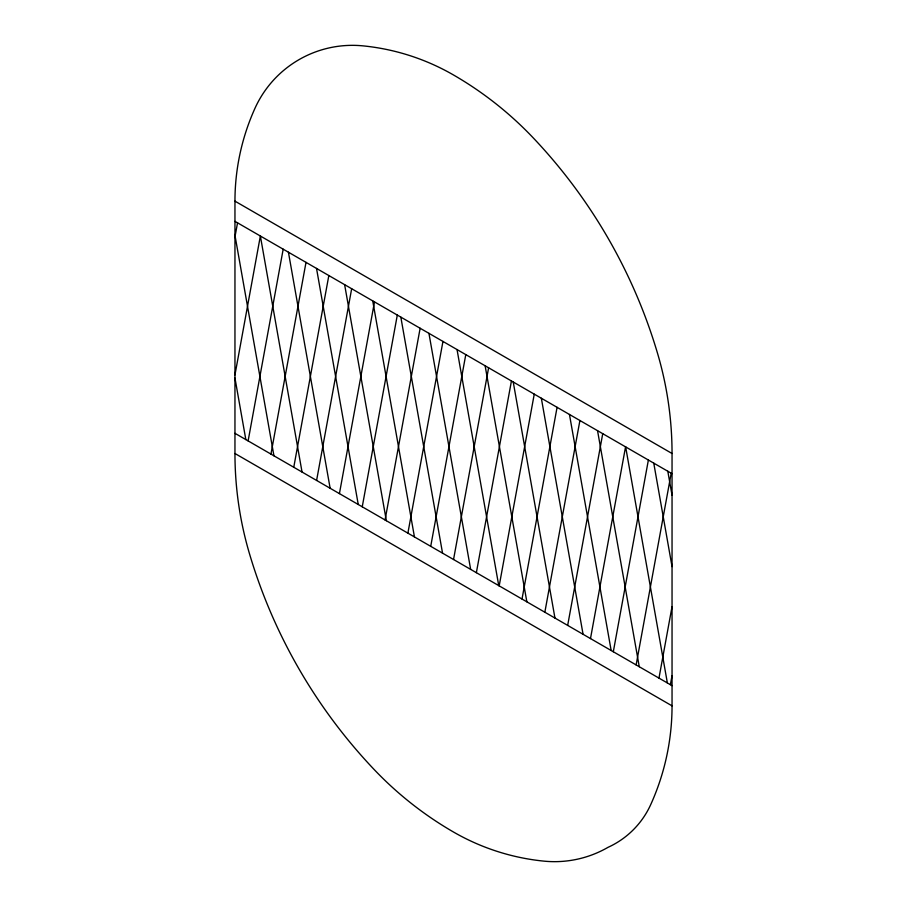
<?xml version="1.0" encoding="UTF-8"?>
<svg xmlns="http://www.w3.org/2000/svg" width="907" height="907" viewBox="0 0 907 907"><rect width="100%" height="100%" fill="white"/><g stroke="black" fill="none" stroke-linecap="round" stroke-linejoin="round"><path stroke-width="1.36" d="M234.958 236.92L237.543 222.827M234.958 374.897L260.366 236.001L302.042 472.037M248.121 440.915L283.188 249.187M270.944 454.09L306.01 262.361M293.766 467.264L328.833 275.535M316.6 480.449L351.667 288.721M339.422 493.623L374.489 301.895M362.244 506.798L397.311 315.069M385.067 519.983L420.134 328.255M407.889 533.157L442.956 341.429M430.723 546.331L465.79 354.603M453.545 559.506L488.612 367.788M476.368 572.691L511.435 380.963M499.19 585.865L534.257 394.137M522.013 599.039L557.079 407.322M544.846 612.225L579.913 420.497M567.669 625.399L602.736 433.671M590.491 638.573L625.558 446.856M613.313 651.759L648.38 460.03M636.136 664.933L671.203 473.205M658.97 678.107L672.042 606.624M670.375 684.706L672.042 675.613M234.958 201.15L672.042 453.5L672.042 705.85A239.448 239.448 0 0 1 650.75 804.543A85.859 85.859 0 0 1 608.03 847.331A106.935 106.935 0 0 1 544.019 861.14A225.503 225.503 0 0 1 453.5 832.025A353.174 353.174 0 0 1 373.695 769.045A533.543 533.543 0 0 1 249.595 554.109A353.174 353.174 0 0 1 234.958 453.5L234.958 201.15A225.503 225.503 0 0 1 255.014 108.205A106.935 106.935 0 0 1 362.981 45.86A225.503 225.503 0 0 1 453.5 74.975A353.174 353.174 0 0 1 533.305 137.955A533.543 533.543 0 0 1 657.405 352.891A353.174 353.174 0 0 1 672.042 453.5M234.958 221.342L672.042 473.692M234.958 433.308L672.042 685.658M234.958 453.5L672.042 705.85M667.801 471.243L672.042 495.222M653.754 463.126L672.042 566.614M625.649 446.902L667.371 682.96M597.543 430.678L639.265 666.736M569.449 414.454L611.159 650.512M541.343 398.23L583.065 634.288M513.237 382.006L554.959 618.064M485.132 365.782L526.854 601.84M457.037 349.558L498.748 585.616M428.932 333.334L470.654 569.392M400.826 317.11L442.548 553.168M372.732 300.886L414.442 536.944M344.626 284.651L386.348 520.709M316.52 268.427L358.242 504.485M288.426 252.203L330.137 488.261M234.958 235.276L273.937 455.813M234.958 378.06L245.831 439.589"/></g></svg>
